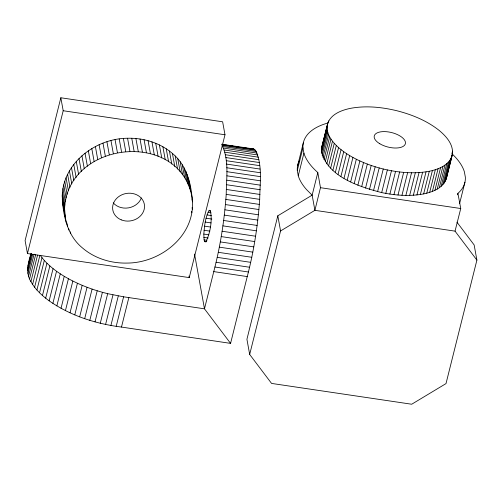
<?xml version="1.0" encoding="UTF-8"?>
<svg xmlns="http://www.w3.org/2000/svg" width="502" height="502" viewBox="0 0 502 502"><rect width="100%" height="100%" fill="white"/><g stroke="black" fill="none" stroke-linecap="round" stroke-linejoin="round"><path stroke-width="0.75" d="M230.569 343.381L204.483 308.824L213.764 271.607C220.353 246.338 224.375 220.422 226.22 194.387C226.352 178.216 229.32 160.408 222.06 145.36L255.549 150.336C262.81 165.384 259.841 183.192 259.703 199.363C257.859 225.398 253.843 251.314 247.248 276.583L230.569 343.381L121.478 327.066C95.869 323.846 70.418 315.72 49.146 300.83C42.011 295.603 35.278 289.453 30.923 281.653C25.439 273.025 28.074 262.546 31.068 253.566M321.418 151.14L321.738 147.199L327.411 124.54C330.046 114.481 341.147 110.277 350.333 108.376C365.594 105.476 381.376 107.058 396.385 110.622C411.452 114.418 426.261 120.367 438.597 129.974C446.008 135.979 454.134 144.739 452.233 155.087L446.567 177.739C443.931 187.798 432.831 192.009 423.644 193.91C409.77 196.564 395.432 195.435 381.683 192.599C359.514 186.813 327.047 176.673 321.418 151.14L327.084 128.481L327.411 124.54M62.229 195.83C63.133 162.635 96.014 138.389 127.564 138.251C143.666 137.83 160.132 142.857 172.418 153.461C187.71 165.967 191.959 186.738 192.561 205.5C191.651 238.695 158.77 262.941 127.219 263.073C111.124 263.5 94.652 258.474 82.372 247.869C67.073 235.363 62.825 214.586 62.229 195.83L64.582 208.807L65.549 219.688M64.582 208.807C67.205 140.867 180.745 128.656 192.184 198.215M203.825 234.083C204.471 226.201 205.111 217.855 208.945 210.802L209.792 210.244L210.482 210.777C212.29 220.924 210.438 232.093 206.115 241.418L205.268 241.97L204.578 241.443L204.088 239.868L203.825 234.083L208.882 234.829M446.567 177.739L446.862 175.8M327.724 123.059A83.169 38.717 14 0 0 302.951 147.82L303.917 153.173A83.169 38.717 14 0 0 317.81 172.537L320.477 187.692L314.898 210.332L280.574 230.951L249.676 354.443L271.563 383.421L411.703 404.229L446.002 383.597L476.9 260.111L474.145 244.945L456.914 222.135M60.836 97.771L25.1 240.602L27.453 253.56L189.248 277.6L224.99 134.768L222.631 121.798L60.836 97.771L63.196 110.735L27.453 253.56M31.231 253.416L28.037 265.696M27.654 268.206L31.256 253.805M27.616 270.798L31.789 254.119M27.924 273.446L32.668 254.495M28.583 276.144L34.086 254.163M29.587 278.886L35.655 254.633M30.923 281.653L37.562 255.123M32.599 284.439L39.809 255.637M34.6 287.232L41.992 257.67L40.392 255.436M36.916 290.012L44.314 260.45L41.992 257.67M39.539 292.773L46.937 263.211L44.314 260.45M42.463 295.502L49.861 265.947L46.937 263.211M45.669 298.194L53.068 268.633L49.861 265.947M49.146 300.83L56.544 271.268L53.068 268.633M52.879 303.396L60.278 273.835L56.544 271.268M56.851 305.887L64.243 276.326L60.278 273.835M61.043 308.291L68.441 278.729L64.243 276.326M65.442 310.594L72.84 281.038L68.441 278.729M70.023 312.796L77.421 283.235L72.84 281.038M74.773 314.88L82.171 285.318L77.421 283.235M79.674 316.831L87.066 287.269L82.171 285.318M84.694 318.651L92.086 289.096L87.066 287.269M89.814 320.332L97.212 290.771L92.086 289.096M95.022 321.864L102.414 292.302L97.212 290.771M100.281 323.238L107.679 293.676L123.599 296.807L204.483 308.824L194.544 254.031M105.583 324.449L112.981 294.887M110.898 325.497L118.296 295.935M116.2 326.369L123.599 296.807M121.478 327.066L128.87 297.504M317.81 172.537L312.15 195.159L277.819 215.791L246.921 339.277L249.676 354.443M297.705 165.34L303.365 142.719M476.9 260.111L455.038 231.14L314.898 210.332L312.15 195.159L306.603 189.668A83.169 38.717 14 0 1 298.257 175.794L297.291 170.442L302.951 147.82M298.257 175.794L303.917 153.173M321.738 147.199L327.969 122.664M321.443 149.138L327.109 126.485M328.421 122.375L328.797 120.863M321.656 153.185L327.329 130.533L327.084 128.481M322.165 155.275L327.837 132.616L327.329 130.533M322.943 157.39L328.609 134.737L327.837 132.616M323.978 159.529L329.645 136.877L328.609 134.737M325.271 161.682L330.943 139.029L329.645 136.877M326.821 163.84L332.487 141.188L330.943 139.029M328.609 165.993L334.282 143.334L332.487 141.188M330.642 168.126L336.309 145.467L334.282 143.334M332.901 170.234L338.568 147.582L336.309 145.467M335.38 172.311L341.046 149.659L338.568 147.582M338.066 174.345L343.732 151.692L341.046 149.659M340.952 176.334L346.618 153.675L343.732 151.692M344.021 178.254L349.687 155.601L346.618 153.675M347.258 180.111L352.931 157.459L349.687 155.601M350.66 181.893L356.332 159.241L352.931 157.459M354.205 183.594L359.871 160.941L356.332 159.241M357.876 185.2L363.542 162.548L359.871 160.941M361.66 186.713L367.326 164.06L363.542 162.548M365.538 188.118L371.21 165.465L367.326 164.06M369.497 189.417L375.17 166.764L371.21 165.465M373.519 190.603L379.192 167.944L375.17 166.764M377.586 191.664L383.258 169.005C398.268 172.569 414.05 174.15 429.31 171.257C438.497 169.35 449.597 165.145 452.233 155.087M381.683 192.599L387.356 169.946M385.793 193.408L391.46 170.749M389.891 194.079L395.557 171.427M393.963 194.619L399.636 171.966M397.998 195.021L403.671 172.368M401.97 195.284L407.643 172.632M405.873 195.403L411.54 172.751M409.676 195.385L415.342 172.732M413.372 195.228L419.038 172.569M416.942 194.927L422.609 172.274M420.369 194.487L426.041 171.835M423.644 193.91L429.31 171.257M426.75 193.201L432.417 170.542M429.674 192.36L435.341 169.701M432.404 191.387L438.07 168.728M434.92 190.289L440.593 167.637M437.229 189.078L442.896 166.426M439.306 187.748L444.973 165.095M441.145 186.317L446.811 163.658M442.739 184.78L448.411 162.121M444.088 183.142L449.754 160.489M451.988 153.411L452.559 151.146M445.174 181.423L450.846 158.77M447.05 175.047L452.528 153.148M446.002 179.622L451.674 156.963M457.535 194.858L457.912 193.352A83.169 38.717 14 0 0 465.348 177.15L464.375 171.797A83.169 38.717 14 0 0 451.982 153.794M459.65 203.366L464.934 182.251M455.038 231.14L460.742 208.525L457.912 193.352M322.303 145.323L323.131 143.516M208.945 210.802L210.388 211.016M208.004 212.396L210.896 212.823M207.031 214.925L211.367 215.571M206.09 218.219L211.869 219.073M205.243 222.047L211.028 222.907M204.559 226.157L210.338 227.011M204.076 230.261L209.855 231.115M203.831 237.358L208.161 237.998M204.088 239.868L206.975 240.295M204.578 241.443L206.742 241.763M63.196 110.735L224.99 134.768M221.796 144.218L253.755 148.968L255.549 150.336M222.066 144.589L223.591 144.814M225.875 145.153L227.393 145.379M228.918 145.605L230.437 145.831M231.962 146.057L233.486 146.283M235.764 146.628L237.289 146.854M242.617 147.644L244.135 147.87M245.66 148.096L247.185 148.322M249.463 148.661L250.987 148.887M221.959 144.614L254.683 149.477M222.863 146.571L256.353 151.541M223.603 148.115L257.087 153.091M224.275 149.998L257.758 154.974M224.871 152.2L258.354 157.176M225.392 154.729L258.881 159.699M225.844 157.553L259.327 162.529M226.207 160.678L259.697 165.654M226.496 164.079L259.986 169.055M226.703 167.75L260.193 172.726M226.829 171.665L260.318 176.641M320.477 187.692L460.742 208.525M226.873 175.819L260.356 180.795M226.835 180.187L260.318 185.156M226.709 184.749L260.193 189.725M226.502 189.486L259.992 194.462M226.22 194.387L259.703 199.363M225.85 199.419L259.339 204.396M225.404 204.565L258.894 209.541M224.883 209.805L258.373 214.781M224.287 215.113L257.777 220.089M223.622 220.472L257.106 225.448M222.888 225.85L256.371 230.826M222.085 231.234L255.568 236.21M221.219 236.593L254.702 241.569M220.296 241.908L253.78 246.884M219.318 247.153L252.807 252.129M218.288 252.311L251.778 257.288M217.215 257.357L250.699 262.333M216.098 262.27L249.588 267.246M214.95 267.026L248.434 272.002M213.764 271.607L247.248 276.583M252.776 148.805L253.755 148.968M379.192 167.944L383.258 169.005M102.414 292.302L107.679 293.676M64.055 210.244L62.599 203.115M277.819 215.791L280.574 230.951M188.369 178.103L190.729 191.086M191.952 198.792L192.511 201.848M187.24 174.633L189.599 187.61M185.847 171.245L188.206 184.228M192.053 207.633L192.335 209.158M184.196 167.957L186.556 180.94M191.557 211.286L191.833 212.81M182.301 164.781L184.661 177.764M180.168 161.732L182.527 174.709M177.802 158.82L180.162 171.797M175.211 156.059L177.57 169.042M172.418 153.461L174.771 166.444M169.419 151.039L171.778 164.022M166.237 148.805L168.597 161.782M188.972 276.075L189.248 277.6M162.886 146.76L165.246 159.743M159.379 144.921L161.738 157.898M155.727 143.29L158.086 156.273M151.949 141.878L154.309 154.861M148.065 140.692L150.424 153.668M144.08 139.732L146.44 152.715M140.027 139.004L142.38 151.987M135.904 138.514L138.263 151.497M131.75 138.263L134.109 151.246M127.564 138.251L129.924 151.234M123.379 138.483L125.738 151.46M119.206 138.947L121.559 151.93M115.058 139.65L117.418 152.633M110.961 140.585L113.32 153.568M106.926 141.752L109.285 154.735M102.979 143.145L105.338 156.122M99.126 144.752L101.486 157.735M95.393 146.571L97.752 159.554M91.791 148.598L94.15 161.581M88.333 150.82L90.693 163.796M85.039 153.223L87.398 166.206M81.926 155.802L84.286 168.785M78.996 158.55L81.355 171.527M76.273 161.443L78.632 174.426M73.763 164.48L76.122 177.463M71.479 167.649L73.838 180.626M69.427 170.925L71.786 183.908M67.613 174.301L69.973 187.284M66.057 177.764L68.416 190.747M64.758 181.297L67.117 194.28M63.723 184.887L66.082 197.87M62.951 188.514L65.31 201.497M70.305 231.842L70.587 233.374M62.449 192.166L64.808 205.149M68.661 228.554L68.937 230.085M66.854 222.882L67.544 226.697M62.273 199.482L64.632 212.465M64.193 211.009L65.442 217.881M65.724 219.412L66.415 223.227M189.235 181.642L189.831 185.232M190.02 187.415L190.151 188.865M297.291 170.442A83.169 38.717 14 0 1 299.506 160.577M141.376 197.926A16.026 13.88 -10.2 0 1 128.6 207.853A16.026 13.88 -10.2 0 1 113.239 202.846M379.807 143.754A16.026 7.461 14 0 0 405.252 144.093A16.026 7.461 14 0 0 384.406 131.599A16.026 7.461 14 0 0 379.807 143.754M121.208 219.845A16.026 13.88 -10.3 0 0 144.52 205.833A16.026 13.88 -10.3 0 0 119.984 195.786A16.026 13.88 -10.3 0 0 121.208 219.845"/></g></svg>
